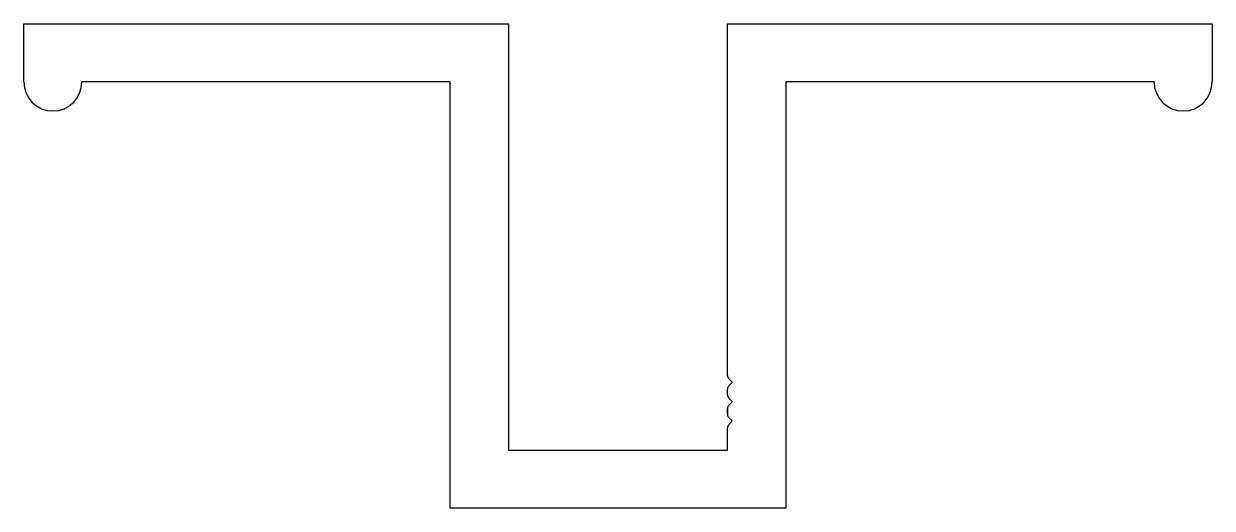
# Model space of a CAD drawing. Extents: x -30.6 to 30.7, y 5.1 to 30.1.
import ezdxf

# ---------------------------------------------------------------- set-up
doc = ezdxf.new("R2010")
doc.units = 0
doc.layers.add('1', color=7, linetype='CONTINUOUS')

msp = doc.modelspace()

# ---------------------------------------------------------------- linework, layer by layer
at = {"layer": '1', "linetype": 'CONTINUOUS'}
for p, q in [((-30.578, 30.066), (-5.578, 30.066)), ((-30.578, 27.066), (-30.578, 30.066)), ((-5.578, 30.066), (-5.578, 8.066)), ((5.722, 11.919), (5.722, 30.066)), ((5.722, 30.066), (30.722, 30.066)), ((30.722, 30.066), (30.722, 27.066)), ((-8.578, 27.066), (-27.578, 27.066)), ((-27.578, 27.066), (-27.578, 27.066)), ((-8.578, 5.066), (-8.578, 27.066)), ((27.722, 27.066), (8.722, 27.066)), ((8.722, 27.066), (8.722, 5.066)), ((27.722, 27.066), (27.722, 27.066)), ((-29.078, 25.566), (-29.078, 25.566)), ((5.967, 11.571), (5.796, 11.742)), ((5.722, 10.919), (5.722, 11.212)), ((5.796, 11.389), (5.967, 11.56)), ((5.967, 10.571), (5.796, 10.742)), ((5.796, 10.389), (5.967, 10.56)), ((5.722, 9.919), (5.722, 10.212)), ((5.722, 10.212), (5.722, 9.919)), ((5.722, 9.919), (5.722, 10.212)), ((5.722, 10.212), (5.722, 9.919)), ((5.722, 9.919), (5.722, 10.212)), ((5.722, 8.066), (5.722, 9.212)), ((5.722, 9.212), (5.722, 9.212)), ((5.967, 9.571), (5.796, 9.742)), ((5.796, 9.389), (5.967, 9.56)), ((-5.578, 8.066), (5.722, 8.066)), ((8.722, 5.066), (-8.578, 5.066))]:
    msp.add_line(p, q, dxfattribs=at)
for centre, radius, start, end in [((-29.078, 27.066), 1.5, 180, 270), ((-29.078, 27.066), 1.5, 270, 0), ((29.222, 27.066), 1.5, 180, 270), ((29.222, 27.066), 1.5, 270, 0), ((5.972, 11.919), 0.25, 180, 225), ((5.972, 11.212), 0.25, 135, 180), ((5.961, 11.565), 0.008, 315, 45), ((5.972, 10.919), 0.25, 180, 225), ((5.961, 10.565), 0.008, 315, 45), ((5.972, 10.212), 0.25, 135, 180), ((5.972, 9.919), 0.25, 180, 225), ((5.972, 9.212), 0.25, 135, 180), ((5.961, 9.565), 0.008, 315, 45)]:
    msp.add_arc(centre, radius, start, end, dxfattribs=at)

doc.saveas('drawing.dxf')
